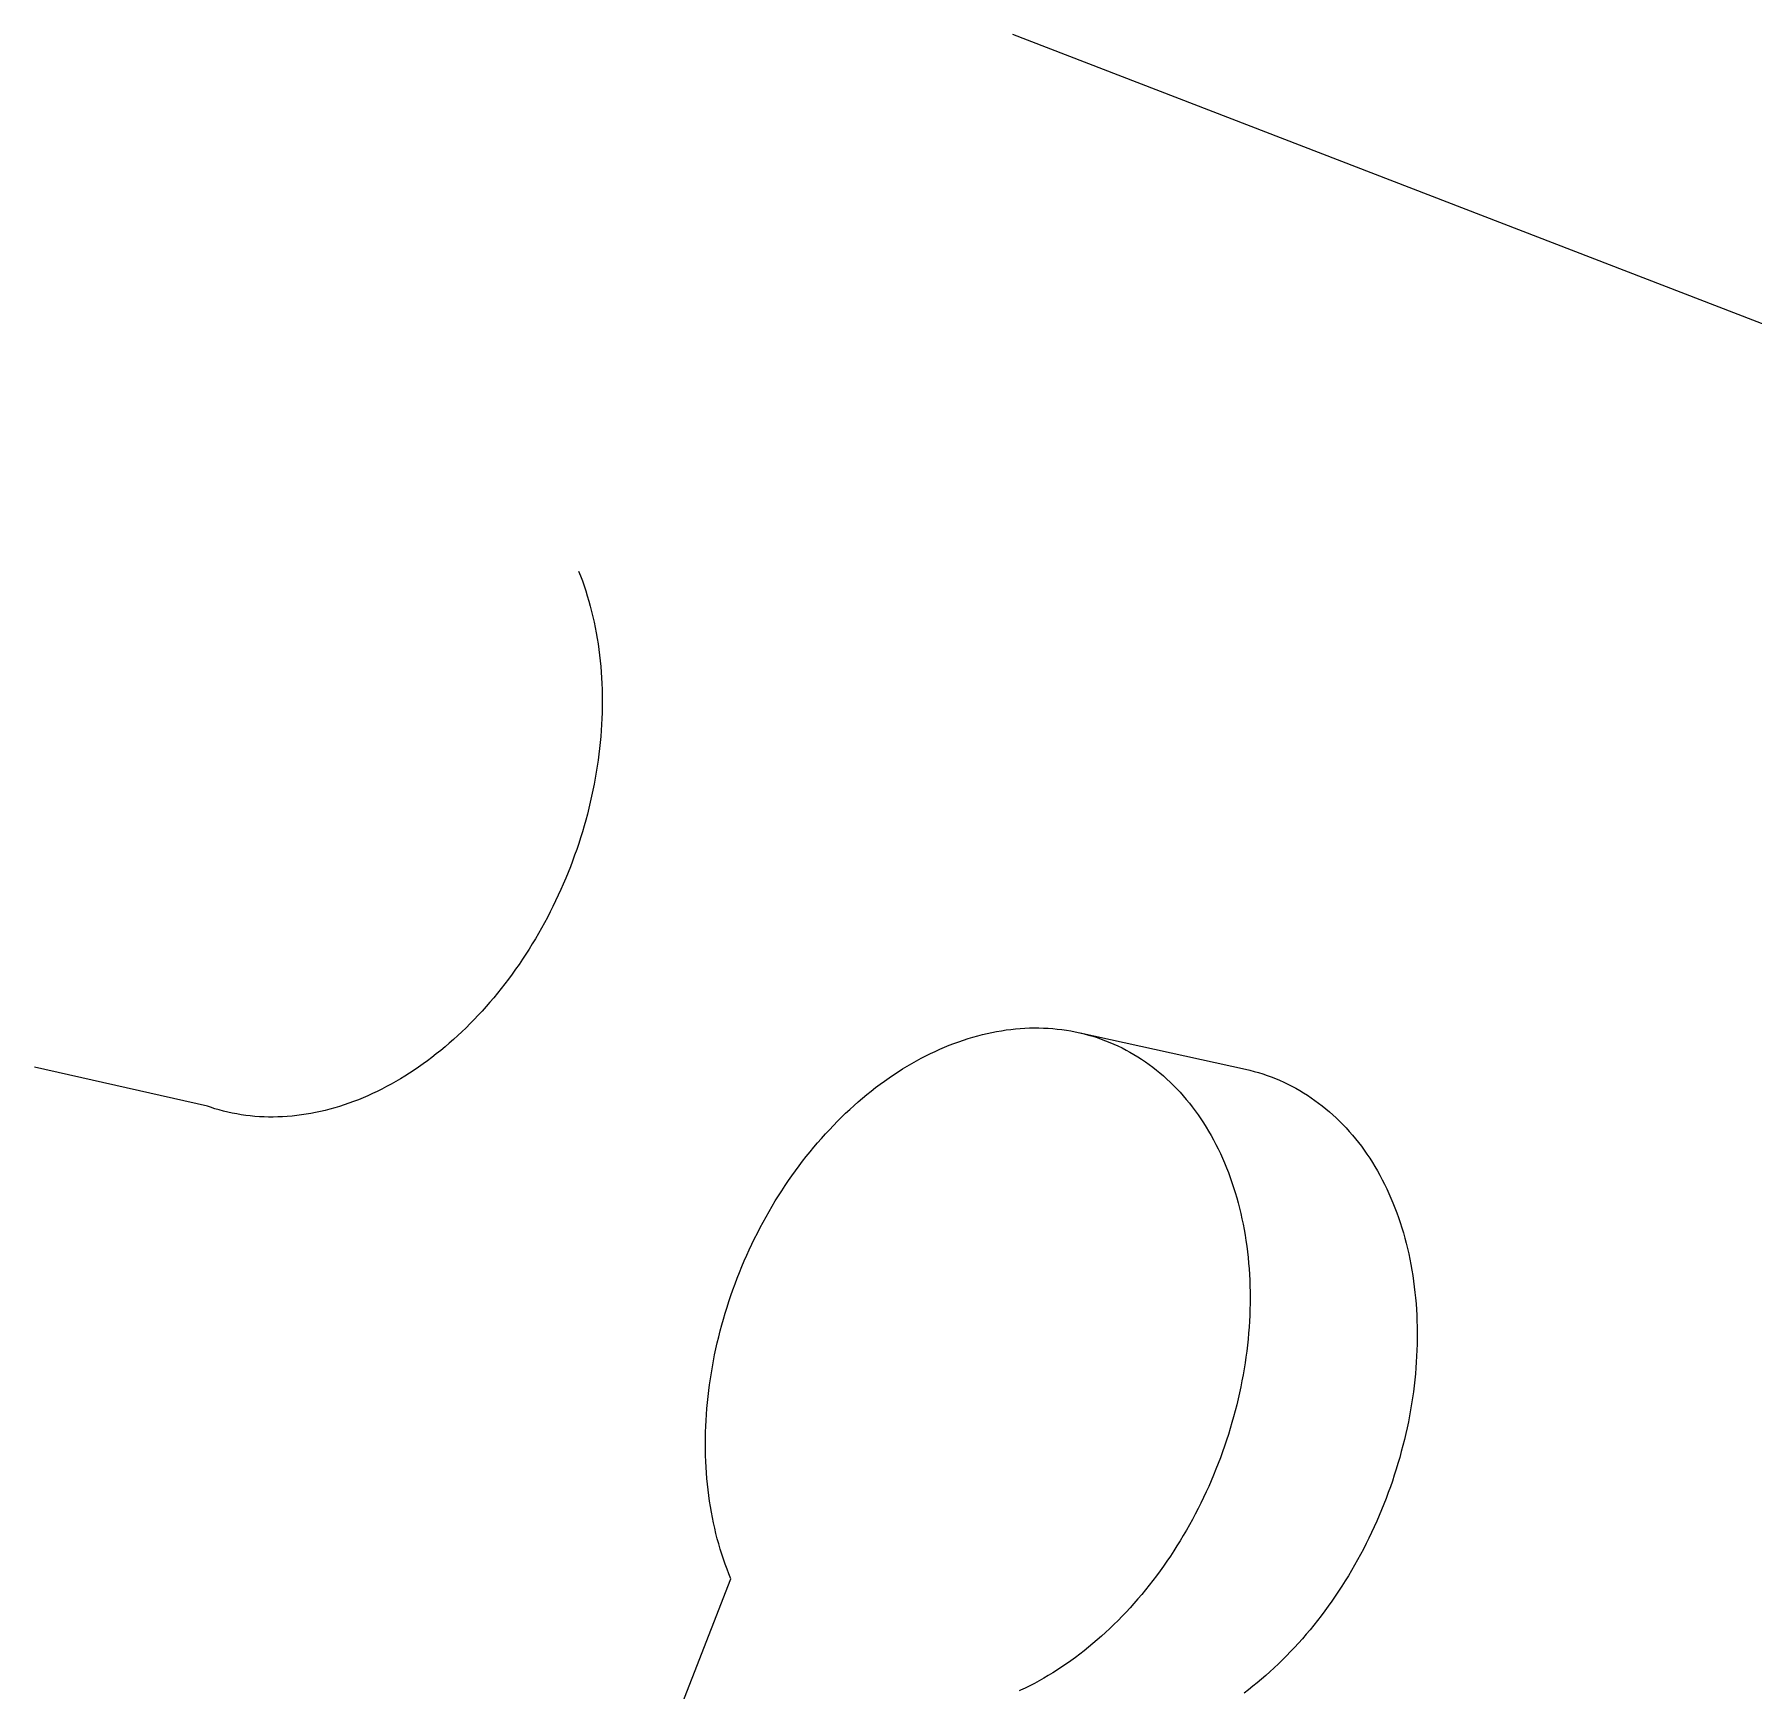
# Model space of a CAD drawing. Extents: x 10753 to 18704, y -5361 to 1140.
# Drawn here: x 11630.967 to 11632.268, y -3618.401 to -3617.148 of the extents above; entities that cross this region are included whole.
import ezdxf

# ---------------------------------------------------------------- set-up
doc = ezdxf.new("R2010")
doc.units = 0
doc.header["$LTSCALE"] = 30
doc.header["$MEASUREMENT"] = 0
doc.layers.add('bath', color=23, linetype='CONTINUOUS')

msp = doc.modelspace()

# ---------------------------------------------------------------- linework, layer by layer
at = {"layer": 'bath'}
for p, q in [((11633.0657, -3617.67214), (11631.70743, -3617.14781)), ((11631.37884, -3617.55374), (11631.38028, -3617.55741)), ((11631.38028, -3617.55741), (11631.38165, -3617.56113)), ((11631.38165, -3617.56113), (11631.38297, -3617.56489)), ((11631.38297, -3617.56489), (11631.38423, -3617.5687)), ((11631.38423, -3617.5687), (11631.38543, -3617.57254)), ((11631.38543, -3617.57254), (11631.38658, -3617.57643)), ((11631.38658, -3617.57643), (11631.38766, -3617.58036)), ((11631.38766, -3617.58036), (11631.38868, -3617.58433)), ((11631.38868, -3617.58433), (11631.38964, -3617.58833)), ((11631.38964, -3617.58833), (11631.39054, -3617.59237)), ((11631.39054, -3617.59237), (11631.39138, -3617.59645)), ((11631.39138, -3617.59645), (11631.39216, -3617.60056)), ((11631.39216, -3617.60056), (11631.39288, -3617.6047)), ((11631.39288, -3617.6047), (11631.39354, -3617.60887)), ((11631.39354, -3617.60887), (11631.39413, -3617.61308)), ((11631.39413, -3617.61308), (11631.39466, -3617.61731)), ((11631.39466, -3617.61731), (11631.39513, -3617.62157)), ((11631.39513, -3617.62157), (11631.39554, -3617.62585)), ((11631.39554, -3617.62585), (11631.39589, -3617.63016)), ((11631.39589, -3617.63016), (11631.39617, -3617.6345)), ((11631.39617, -3617.6345), (11631.39639, -3617.63885)), ((11631.39639, -3617.63885), (11631.39655, -3617.64323)), ((11631.39655, -3617.64323), (11631.39664, -3617.64763)), ((11631.39664, -3617.64763), (11631.39667, -3617.65204)), ((11631.39667, -3617.65204), (11631.39664, -3617.65647)), ((11631.39639, -3617.66538), (11631.39617, -3617.66985)), ((11631.39655, -3617.66092), (11631.39639, -3617.66538)), ((11631.39664, -3617.65647), (11631.39655, -3617.66092)), ((11631.39555, -3617.67883), (11631.39514, -3617.68334)), ((11631.39589, -3617.67434), (11631.39555, -3617.67883)), ((11631.39617, -3617.66985), (11631.39589, -3617.67434)), ((11631.39467, -3617.68785), (11631.39414, -3617.69237)), ((11631.39514, -3617.68334), (11631.39467, -3617.68785)), ((11631.3929, -3617.70141), (11631.39218, -3617.70594)), ((11631.39355, -3617.69689), (11631.3929, -3617.70141)), ((11631.39414, -3617.69237), (11631.39355, -3617.69689)), ((11631.39056, -3617.71499), (11631.38966, -3617.71952)), ((11631.3914, -3617.71047), (11631.39056, -3617.71499)), ((11631.39218, -3617.70594), (11631.3914, -3617.71047)), ((11631.38768, -3617.72855), (11631.3866, -3617.73306)), ((11631.3887, -3617.72404), (11631.38768, -3617.72855)), ((11631.38966, -3617.71952), (11631.3887, -3617.72404)), ((11631.38426, -3617.74205), (11631.383, -3617.74654)), ((11631.38546, -3617.73756), (11631.38426, -3617.74205)), ((11631.3866, -3617.73306), (11631.38546, -3617.73756)), ((11631.38031, -3617.75546), (11631.37888, -3617.7599)), ((11631.38169, -3617.75101), (11631.38031, -3617.75546)), ((11631.383, -3617.74654), (11631.38169, -3617.75101)), ((11631.37584, -3617.76874), (11631.37424, -3617.77312)), ((11631.37739, -3617.76433), (11631.37584, -3617.76874)), ((11631.37888, -3617.7599), (11631.37739, -3617.76433)), ((11631.37086, -3617.78184), (11631.36909, -3617.78617)), ((11631.37258, -3617.77749), (11631.37086, -3617.78184)), ((11631.37424, -3617.77312), (11631.37258, -3617.77749)), ((11631.36539, -3617.79474), (11631.36346, -3617.79899)), ((11631.36727, -3617.79047), (11631.36539, -3617.79474)), ((11631.36909, -3617.78617), (11631.36727, -3617.79047)), ((11631.35944, -3617.80741), (11631.35735, -3617.81157)), ((11631.36147, -3617.80321), (11631.35944, -3617.80741)), ((11631.36346, -3617.79899), (11631.36147, -3617.80321)), ((11631.35302, -3617.81979), (11631.35078, -3617.82386)), ((11631.35521, -3617.8157), (11631.35302, -3617.81979)), ((11631.35735, -3617.81157), (11631.35521, -3617.8157)), ((11631.34616, -3617.83187), (11631.34378, -3617.83583)), ((11631.3485, -3617.82788), (11631.34616, -3617.83187)), ((11631.35078, -3617.82386), (11631.3485, -3617.82788)), ((11631.33636, -3617.84744), (11631.33379, -3617.85123)), ((11631.33888, -3617.84361), (11631.33636, -3617.84744)), ((11631.34135, -3617.83974), (11631.33888, -3617.84361)), ((11631.34378, -3617.83583), (11631.34135, -3617.83974)), ((11631.32853, -3617.85868), (11631.32584, -3617.86233)), ((11631.33118, -3617.85498), (11631.32853, -3617.85868)), ((11631.33379, -3617.85123), (11631.33118, -3617.85498)), ((11631.31752, -3617.87301), (11631.31467, -3617.87646)), ((11631.32033, -3617.8695), (11631.31752, -3617.87301)), ((11631.32311, -3617.86594), (11631.32033, -3617.8695)), ((11631.32584, -3617.86233), (11631.32311, -3617.86594)), ((11631.30588, -3617.88653), (11631.30289, -3617.88977)), ((11631.30885, -3617.88323), (11631.30588, -3617.88653)), ((11631.31178, -3617.87987), (11631.30885, -3617.88323)), ((11631.31467, -3617.87646), (11631.31178, -3617.87987)), ((11631.29369, -3617.89917), (11631.29056, -3617.90219)), ((11631.29679, -3617.8961), (11631.29369, -3617.89917)), ((11631.29985, -3617.89296), (11631.29679, -3617.8961)), ((11631.30289, -3617.88977), (11631.29985, -3617.89296)), ((11631.70587, -3617.90043), (11631.70944, -3617.90005)), ((11631.70944, -3617.90005), (11631.71299, -3617.89975)), ((11631.71299, -3617.89975), (11631.71654, -3617.89953)), ((11631.71654, -3617.89953), (11631.72008, -3617.89938)), ((11631.72008, -3617.89938), (11631.7236, -3617.89932)), ((11631.7236, -3617.89932), (11631.72711, -3617.89933)), ((11631.72711, -3617.89933), (11631.73061, -3617.89943)), ((11631.73061, -3617.89943), (11631.73409, -3617.8996)), ((11631.73409, -3617.8996), (11631.73756, -3617.89985)), ((11631.73756, -3617.89985), (11631.741, -3617.90018)), ((11631.741, -3617.90018), (11631.74443, -3617.90059)), ((11631.28099, -3617.91089), (11631.27775, -3617.91366)), ((11631.28421, -3617.90805), (11631.28099, -3617.91089)), ((11631.2874, -3617.90515), (11631.28421, -3617.90805)), ((11631.29056, -3617.90219), (11631.2874, -3617.90515)), ((11631.65565, -3617.91391), (11631.65922, -3617.91245)), ((11631.65922, -3617.91245), (11631.6628, -3617.91107)), ((11631.6628, -3617.91107), (11631.66639, -3617.90976)), ((11631.66639, -3617.90976), (11631.66998, -3617.90852)), ((11631.66998, -3617.90852), (11631.67357, -3617.90736)), ((11631.67357, -3617.90736), (11631.67716, -3617.90628)), ((11631.67716, -3617.90628), (11631.68076, -3617.90528)), ((11631.68076, -3617.90528), (11631.68436, -3617.90435)), ((11631.68436, -3617.90435), (11631.68795, -3617.9035)), ((11631.68795, -3617.9035), (11631.69154, -3617.90273)), ((11631.69154, -3617.90273), (11631.69513, -3617.90204)), ((11631.69513, -3617.90204), (11631.69872, -3617.90142)), ((11631.69872, -3617.90142), (11631.7023, -3617.90089)), ((11631.7023, -3617.90089), (11631.70587, -3617.90043)), ((11631.74443, -3617.90059), (11631.74785, -3617.90108)), ((11631.74785, -3617.90108), (11631.75124, -3617.90165)), ((11631.75124, -3617.90165), (11631.7546, -3617.90229)), ((11631.7546, -3617.90229), (11631.75795, -3617.90301)), ((11631.75795, -3617.90301), (11631.76127, -3617.90381)), ((11631.75842, -3617.90312), (11631.88328, -3617.9306)), ((11631.76127, -3617.90381), (11631.76457, -3617.90469)), ((11631.76457, -3617.90469), (11631.76784, -3617.90565)), ((11631.76784, -3617.90565), (11631.77109, -3617.90668)), ((11631.77109, -3617.90668), (11631.77431, -3617.90779)), ((11631.77431, -3617.90779), (11631.7775, -3617.90898)), ((11631.7775, -3617.90898), (11631.78066, -3617.91024)), ((11631.78066, -3617.91024), (11631.78379, -3617.91158)), ((11631.78379, -3617.91158), (11631.78689, -3617.91299)), ((11631.78689, -3617.91299), (11631.78996, -3617.91448)), ((11631.26451, -3617.92413), (11631.26114, -3617.92658)), ((11631.26786, -3617.92161), (11631.26451, -3617.92413)), ((11631.27118, -3617.91903), (11631.26786, -3617.92161)), ((11631.27448, -3617.91638), (11631.27118, -3617.91903)), ((11631.27775, -3617.91366), (11631.27448, -3617.91638)), ((11631.62743, -3617.92823), (11631.63092, -3617.92619)), ((11631.63092, -3617.92619), (11631.63441, -3617.92422)), ((11631.63441, -3617.92422), (11631.63792, -3617.92232)), ((11631.63792, -3617.92232), (11631.64145, -3617.92049)), ((11631.64145, -3617.92049), (11631.64498, -3617.91874)), ((11631.64498, -3617.91874), (11631.64853, -3617.91705)), ((11631.64853, -3617.91705), (11631.65209, -3617.91544)), ((11631.65209, -3617.91544), (11631.65565, -3617.91391)), ((11631.78996, -3617.91448), (11631.79299, -3617.91604)), ((11631.79299, -3617.91604), (11631.79599, -3617.91768)), ((11631.79599, -3617.91768), (11631.79895, -3617.91939)), ((11631.79895, -3617.91939), (11631.80188, -3617.92117)), ((11631.80188, -3617.92117), (11631.80477, -3617.92302)), ((11631.80477, -3617.92302), (11631.80762, -3617.92495)), ((11631.80762, -3617.92495), (11631.81044, -3617.92695)), ((11631.09807, -3617.95861), (11630.96707, -3617.92909)), ((11631.244, -3617.93783), (11631.24052, -3617.93988)), ((11631.24747, -3617.93572), (11631.244, -3617.93783)), ((11631.25091, -3617.93354), (11631.24747, -3617.93572)), ((11631.25434, -3617.93129), (11631.25091, -3617.93354)), ((11631.25775, -3617.92897), (11631.25434, -3617.93129)), ((11631.26114, -3617.92658), (11631.25775, -3617.92897)), ((11631.61029, -3617.93948), (11631.61368, -3617.9371)), ((11631.61368, -3617.9371), (11631.61709, -3617.93478)), ((11631.61709, -3617.93478), (11631.62052, -3617.93253)), ((11631.62052, -3617.93253), (11631.62397, -3617.93034)), ((11631.62397, -3617.93034), (11631.62743, -3617.92823)), ((11631.81044, -3617.92695), (11631.81322, -3617.92902)), ((11631.81322, -3617.92902), (11631.81595, -3617.93116)), ((11631.81595, -3617.93116), (11631.81864, -3617.93336)), ((11631.81864, -3617.93336), (11631.8213, -3617.93564)), ((11631.8213, -3617.93564), (11631.82391, -3617.93798)), ((11631.82391, -3617.93798), (11631.82647, -3617.9404)), ((11631.88328, -3617.9306), (11631.88661, -3617.93138)), ((11631.88661, -3617.93138), (11631.88991, -3617.93223)), ((11631.88991, -3617.93223), (11631.89319, -3617.93316)), ((11631.89319, -3617.93316), (11631.89645, -3617.93416)), ((11631.89645, -3617.93416), (11631.89968, -3617.93525)), ((11631.89968, -3617.93525), (11631.90288, -3617.93641)), ((11631.90288, -3617.93641), (11631.90605, -3617.93765)), ((11631.90605, -3617.93765), (11631.90919, -3617.93896)), ((11631.90919, -3617.93896), (11631.9123, -3617.94035)), ((11631.21578, -3617.95215), (11631.21221, -3617.95361)), ((11631.21935, -3617.95062), (11631.21578, -3617.95215)), ((11631.22291, -3617.94901), (11631.21935, -3617.95062)), ((11631.22645, -3617.94733), (11631.22291, -3617.94901)), ((11631.22999, -3617.94557), (11631.22645, -3617.94733)), ((11631.23351, -3617.94375), (11631.22999, -3617.94557)), ((11631.23702, -3617.94185), (11631.23351, -3617.94375)), ((11631.24052, -3617.93988), (11631.23702, -3617.94185)), ((11631.59044, -3617.95518), (11631.59369, -3617.9524)), ((11631.59369, -3617.9524), (11631.59696, -3617.94969)), ((11631.59696, -3617.94969), (11631.60026, -3617.94704)), ((11631.60026, -3617.94704), (11631.60358, -3617.94445)), ((11631.60358, -3617.94445), (11631.60692, -3617.94194)), ((11631.60692, -3617.94194), (11631.61029, -3617.93948)), ((11631.82647, -3617.9404), (11631.82899, -3617.94287)), ((11631.82899, -3617.94287), (11631.83147, -3617.94542)), ((11631.83147, -3617.94542), (11631.8339, -3617.94803)), ((11631.8339, -3617.94803), (11631.83628, -3617.9507)), ((11631.83628, -3617.9507), (11631.83862, -3617.95344)), ((11631.9123, -3617.94035), (11631.91538, -3617.94181)), ((11631.91538, -3617.94181), (11631.91842, -3617.94335)), ((11631.91842, -3617.94335), (11631.92143, -3617.94496)), ((11631.92143, -3617.94496), (11631.92441, -3617.94664)), ((11631.92441, -3617.94664), (11631.92735, -3617.9484)), ((11631.92735, -3617.9484), (11631.93025, -3617.95023)), ((11631.93025, -3617.95023), (11631.93312, -3617.95213)), ((11631.93312, -3617.95213), (11631.93595, -3617.95411)), ((11631.10034, -3617.95938), (11631.09807, -3617.95861)), ((11631.10359, -3617.96042), (11631.10034, -3617.95938)), ((11631.10686, -3617.96137), (11631.10359, -3617.96042)), ((11631.11016, -3617.96225), (11631.10686, -3617.96137)), ((11631.11348, -3617.96305), (11631.11016, -3617.96225)), ((11631.11683, -3617.96377), (11631.11348, -3617.96305)), ((11631.1202, -3617.96442), (11631.11683, -3617.96377)), ((11631.12359, -3617.96499), (11631.1202, -3617.96442)), ((11631.127, -3617.96547), (11631.12359, -3617.96499)), ((11631.16914, -3617.96518), (11631.16556, -3617.96564)), ((11631.17271, -3617.96464), (11631.16914, -3617.96518)), ((11631.1763, -3617.96403), (11631.17271, -3617.96464)), ((11631.17989, -3617.96333), (11631.1763, -3617.96403)), ((11631.18348, -3617.96256), (11631.17989, -3617.96333)), ((11631.18708, -3617.96171), (11631.18348, -3617.96256)), ((11631.19067, -3617.96078), (11631.18708, -3617.96171)), ((11631.19427, -3617.95978), (11631.19067, -3617.96078)), ((11631.19786, -3617.9587), (11631.19427, -3617.95978)), ((11631.20146, -3617.95754), (11631.19786, -3617.9587)), ((11631.20505, -3617.95631), (11631.20146, -3617.95754)), ((11631.20863, -3617.955), (11631.20505, -3617.95631)), ((11631.21221, -3617.95361), (11631.20863, -3617.955)), ((11631.57774, -3617.96689), (11631.58087, -3617.96387)), ((11631.58087, -3617.96387), (11631.58403, -3617.96091)), ((11631.58403, -3617.96091), (11631.58722, -3617.95801)), ((11631.58722, -3617.95801), (11631.59044, -3617.95518)), ((11631.83862, -3617.95344), (11631.84091, -3617.95624)), ((11631.84091, -3617.95624), (11631.84314, -3617.9591)), ((11631.84314, -3617.9591), (11631.84533, -3617.96202)), ((11631.84533, -3617.96202), (11631.84747, -3617.965)), ((11631.84747, -3617.965), (11631.84956, -3617.96804)), ((11631.93595, -3617.95411), (11631.93873, -3617.95615)), ((11631.93873, -3617.95615), (11631.94148, -3617.95827)), ((11631.94148, -3617.95827), (11631.94419, -3617.96045)), ((11631.94419, -3617.96045), (11631.94686, -3617.96271)), ((11631.94686, -3617.96271), (11631.94948, -3617.96503)), ((11631.94948, -3617.96503), (11631.95206, -3617.96742)), ((11631.13043, -3617.96588), (11631.127, -3617.96547)), ((11631.13388, -3617.96621), (11631.13043, -3617.96588)), ((11631.13734, -3617.96647), (11631.13388, -3617.96621)), ((11631.14082, -3617.96664), (11631.13734, -3617.96647)), ((11631.14432, -3617.96673), (11631.14082, -3617.96664)), ((11631.14783, -3617.96675), (11631.14432, -3617.96673)), ((11631.15136, -3617.96668), (11631.14783, -3617.96675)), ((11631.15489, -3617.96654), (11631.15136, -3617.96668)), ((11631.15844, -3617.96632), (11631.15489, -3617.96654)), ((11631.162, -3617.96602), (11631.15844, -3617.96632)), ((11631.16556, -3617.96564), (11631.162, -3617.96602)), ((11631.56555, -3617.97954), (11631.56855, -3617.97629)), ((11631.56855, -3617.97629), (11631.57158, -3617.9731)), ((11631.57158, -3617.9731), (11631.57465, -3617.96997)), ((11631.57465, -3617.96997), (11631.57774, -3617.96689)), ((11631.84956, -3617.96804), (11631.8516, -3617.97114)), ((11631.8516, -3617.97114), (11631.85359, -3617.97429)), ((11631.85359, -3617.97429), (11631.85552, -3617.97751)), ((11631.85552, -3617.97751), (11631.8574, -3617.98077)), ((11631.95206, -3617.96742), (11631.9546, -3617.96987)), ((11631.9546, -3617.96987), (11631.95709, -3617.97239)), ((11631.95709, -3617.97239), (11631.95953, -3617.97498)), ((11631.95953, -3617.97498), (11631.96193, -3617.97763)), ((11631.96193, -3617.97763), (11631.96428, -3617.98035)), ((11631.55392, -3617.99306), (11631.55677, -3617.9896)), ((11631.55677, -3617.9896), (11631.55966, -3617.98619)), ((11631.55966, -3617.98619), (11631.56259, -3617.98284)), ((11631.56259, -3617.98284), (11631.56555, -3617.97954)), ((11631.8574, -3617.98077), (11631.85922, -3617.98409)), ((11631.85922, -3617.98409), (11631.861, -3617.98747)), ((11631.861, -3617.98747), (11631.86271, -3617.99089)), ((11631.86271, -3617.99089), (11631.86437, -3617.99437)), ((11631.96428, -3617.98035), (11631.96659, -3617.98313)), ((11631.96659, -3617.98313), (11631.96884, -3617.98597)), ((11631.96884, -3617.98597), (11631.97105, -3617.98887)), ((11631.97105, -3617.98887), (11631.97321, -3617.99183)), ((11631.5429, -3618.00739), (11631.54559, -3618.00373)), ((11631.54559, -3618.00373), (11631.54833, -3618.00013)), ((11631.54833, -3618.00013), (11631.5511, -3617.99657)), ((11631.5511, -3617.99657), (11631.55392, -3617.99306)), ((11631.86437, -3617.99437), (11631.86598, -3617.9979)), ((11631.86598, -3617.9979), (11631.86753, -3618.00148)), ((11631.86753, -3618.00148), (11631.86902, -3618.0051)), ((11631.97321, -3617.99183), (11631.97531, -3617.99485)), ((11631.97531, -3617.99485), (11631.97737, -3617.99793)), ((11631.97737, -3617.99793), (11631.97937, -3618.00107)), ((11631.97937, -3618.00107), (11631.98132, -3618.00426)), ((11631.98132, -3618.00426), (11631.98322, -3618.00751)), ((11631.53508, -3618.01862), (11631.53764, -3618.01483)), ((11631.53764, -3618.01483), (11631.54025, -3618.01109)), ((11631.54025, -3618.01109), (11631.5429, -3618.00739)), ((11631.86902, -3618.0051), (11631.87045, -3618.00877)), ((11631.87045, -3618.00877), (11631.87183, -3618.01249)), ((11631.87183, -3618.01249), (11631.87315, -3618.01625)), ((11631.87315, -3618.01625), (11631.87441, -3618.02006)), ((11631.98322, -3618.00751), (11631.98506, -3618.01081)), ((11631.98506, -3618.01081), (11631.98685, -3618.01417)), ((11631.98685, -3618.01417), (11631.98859, -3618.01758)), ((11631.52527, -3618.03419), (11631.52765, -3618.03024)), ((11631.52765, -3618.03024), (11631.53008, -3618.02632)), ((11631.53008, -3618.02632), (11631.53256, -3618.02245)), ((11631.53256, -3618.02245), (11631.53508, -3618.01862)), ((11631.87441, -3618.02006), (11631.87561, -3618.0239)), ((11631.87561, -3618.0239), (11631.87675, -3618.02779)), ((11631.87675, -3618.02779), (11631.87784, -3618.03172)), ((11631.98859, -3618.01758), (11631.99027, -3618.02104)), ((11631.99027, -3618.02104), (11631.99189, -3618.02455)), ((11631.99189, -3618.02455), (11631.99346, -3618.02811)), ((11631.99346, -3618.02811), (11631.99497, -3618.03172)), ((11631.51841, -3618.04627), (11631.52065, -3618.04221)), ((11631.52065, -3618.04221), (11631.52294, -3618.03818)), ((11631.52294, -3618.03818), (11631.52527, -3618.03419)), ((11631.87784, -3618.03172), (11631.87886, -3618.03569)), ((11631.87886, -3618.03569), (11631.87982, -3618.03969)), ((11631.87982, -3618.03969), (11631.88072, -3618.04373)), ((11631.99497, -3618.03172), (11631.99643, -3618.03537)), ((11631.99643, -3618.03537), (11631.99782, -3618.03907)), ((11631.99782, -3618.03907), (11631.99916, -3618.04282)), ((11631.99916, -3618.04282), (11632.00044, -3618.04661)), ((11631.512, -3618.05866), (11631.51408, -3618.0545)), ((11631.51408, -3618.0545), (11631.51622, -3618.05037)), ((11631.51622, -3618.05037), (11631.51841, -3618.04627)), ((11631.88072, -3618.04373), (11631.88156, -3618.04781)), ((11631.88156, -3618.04781), (11631.88234, -3618.05192)), ((11631.88234, -3618.05192), (11631.88306, -3618.05606)), ((11631.88306, -3618.05606), (11631.88371, -3618.06023)), ((11632.00044, -3618.04661), (11632.00166, -3618.05044)), ((11632.00166, -3618.05044), (11632.00282, -3618.05432)), ((11632.00282, -3618.05432), (11632.00393, -3618.05823)), ((11631.50605, -3618.07132), (11631.50798, -3618.06707)), ((11631.50798, -3618.06707), (11631.50996, -3618.06285)), ((11631.50996, -3618.06285), (11631.512, -3618.05866)), ((11631.88371, -3618.06023), (11631.88431, -3618.06443)), ((11631.88431, -3618.06443), (11631.88484, -3618.06867)), ((11631.88484, -3618.06867), (11631.88531, -3618.07293)), ((11632.00393, -3618.05823), (11632.00497, -3618.06219)), ((11632.00497, -3618.06219), (11632.00595, -3618.06618)), ((11632.00595, -3618.06618), (11632.00687, -3618.07021)), ((11631.50057, -3618.08422), (11631.50234, -3618.0799)), ((11631.50234, -3618.0799), (11631.50417, -3618.0756)), ((11631.50417, -3618.0756), (11631.50605, -3618.07132)), ((11631.88531, -3618.07293), (11631.88572, -3618.07721)), ((11631.88572, -3618.07721), (11631.88606, -3618.08152)), ((11631.88606, -3618.08152), (11631.88635, -3618.08586)), ((11632.00687, -3618.07021), (11632.00773, -3618.07427)), ((11632.00773, -3618.07427), (11632.00853, -3618.07837)), ((11632.00853, -3618.07837), (11632.00927, -3618.0825)), ((11632.00927, -3618.0825), (11632.00995, -3618.08666)), ((11631.49559, -3618.09733), (11631.4972, -3618.09294)), ((11631.4972, -3618.09294), (11631.49886, -3618.08857)), ((11631.49886, -3618.08857), (11631.50057, -3618.08422)), ((11631.88635, -3618.08586), (11631.88657, -3618.09021)), ((11631.88657, -3618.09021), (11631.88672, -3618.09459)), ((11631.88672, -3618.09459), (11631.88682, -3618.09898)), ((11632.00995, -3618.08666), (11632.01056, -3618.09086)), ((11632.01056, -3618.09086), (11632.01112, -3618.09508)), ((11632.01112, -3618.09508), (11632.01161, -3618.09933)), ((11631.49112, -3618.1106), (11631.49256, -3618.10616)), ((11631.49256, -3618.10616), (11631.49405, -3618.10174)), ((11631.49405, -3618.10174), (11631.49559, -3618.09733)), ((11631.88682, -3618.10783), (11631.88673, -3618.11228)), ((11631.88682, -3618.09898), (11631.88685, -3618.1034)), ((11631.88685, -3618.1034), (11631.88682, -3618.10783)), ((11632.01161, -3618.09933), (11632.01204, -3618.10361)), ((11632.01204, -3618.10361), (11632.0124, -3618.10791)), ((11632.0124, -3618.10791), (11632.01271, -3618.11223)), ((11631.48717, -3618.12401), (11631.48843, -3618.11953)), ((11631.48843, -3618.11953), (11631.48975, -3618.11506)), ((11631.48975, -3618.11506), (11631.49112, -3618.1106)), ((11631.88635, -3618.12121), (11631.88607, -3618.1257)), ((11631.88657, -3618.11674), (11631.88635, -3618.12121)), ((11631.88673, -3618.11228), (11631.88657, -3618.11674)), ((11632.01271, -3618.11223), (11632.01295, -3618.11658)), ((11632.01295, -3618.11658), (11632.01313, -3618.12095)), ((11632.01313, -3618.12095), (11632.01324, -3618.12534)), ((11631.48375, -3618.13751), (11631.48483, -3618.133)), ((11631.48483, -3618.133), (11631.48597, -3618.1285)), ((11631.48597, -3618.1285), (11631.48717, -3618.12401)), ((11631.88573, -3618.13019), (11631.88532, -3618.1347)), ((11631.88607, -3618.1257), (11631.88573, -3618.13019)), ((11632.01329, -3618.13418), (11632.01321, -3618.13862)), ((11632.01324, -3618.12534), (11632.0133, -3618.12975)), ((11632.0133, -3618.12975), (11632.01329, -3618.13418)), ((11631.48087, -3618.15107), (11631.48177, -3618.14655)), ((11631.48177, -3618.14655), (11631.48273, -3618.14203)), ((11631.48273, -3618.14203), (11631.48375, -3618.13751)), ((11631.88432, -3618.14373), (11631.88373, -3618.14825)), ((11631.88485, -3618.13921), (11631.88432, -3618.14373)), ((11631.88532, -3618.1347), (11631.88485, -3618.13921)), ((11632.01288, -3618.14755), (11632.01262, -3618.15203)), ((11632.01308, -3618.14308), (11632.01288, -3618.14755)), ((11632.01321, -3618.13862), (11632.01308, -3618.14308)), ((11631.47854, -3618.16465), (11631.47925, -3618.16012)), ((11631.47925, -3618.16012), (11631.48003, -3618.1556)), ((11631.48003, -3618.1556), (11631.48087, -3618.15107)), ((11631.88236, -3618.1573), (11631.88158, -3618.16183)), ((11631.88307, -3618.15277), (11631.88236, -3618.1573)), ((11631.88373, -3618.14825), (11631.88307, -3618.15277)), ((11632.0123, -3618.15652), (11632.01191, -3618.16102)), ((11632.01262, -3618.15203), (11632.0123, -3618.15652)), ((11631.47729, -3618.1737), (11631.47788, -3618.16918)), ((11631.47788, -3618.16918), (11631.47854, -3618.16465)), ((11631.87984, -3618.17088), (11631.87888, -3618.1754)), ((11631.88074, -3618.16635), (11631.87984, -3618.17088)), ((11631.88158, -3618.16183), (11631.88074, -3618.16635)), ((11632.01096, -3618.17004), (11632.01038, -3618.17456)), ((11632.01147, -3618.16553), (11632.01096, -3618.17004)), ((11632.01191, -3618.16102), (11632.01147, -3618.16553)), ((11631.47588, -3618.18723), (11631.47629, -3618.18273)), ((11631.47629, -3618.18273), (11631.47676, -3618.17821)), ((11631.47676, -3618.17821), (11631.47729, -3618.1737)), ((11631.87678, -3618.18442), (11631.87564, -3618.18892)), ((11631.87786, -3618.17991), (11631.87678, -3618.18442)), ((11631.87888, -3618.1754), (11631.87786, -3618.17991)), ((11632.00906, -3618.18362), (11632.0083, -3618.18814)), ((11632.00975, -3618.17909), (11632.00906, -3618.18362)), ((11632.01038, -3618.17456), (11632.00975, -3618.17909)), ((11631.47504, -3618.20068), (11631.47526, -3618.19621)), ((11631.47526, -3618.19621), (11631.47554, -3618.19173)), ((11631.47554, -3618.19173), (11631.47588, -3618.18723)), ((11631.87318, -3618.19789), (11631.87187, -3618.20236)), ((11631.87444, -3618.19341), (11631.87318, -3618.19789)), ((11631.87564, -3618.18892), (11631.87444, -3618.19341)), ((11632.0066, -3618.19719), (11632.00566, -3618.20172)), ((11632.00748, -3618.19267), (11632.0066, -3618.19719)), ((11632.0083, -3618.18814), (11632.00748, -3618.19267)), ((11631.47476, -3618.21402), (11631.47479, -3618.20959)), ((11631.47479, -3618.20959), (11631.47488, -3618.20515)), ((11631.47488, -3618.20515), (11631.47504, -3618.20068)), ((11631.86906, -3618.21126), (11631.86757, -3618.21569)), ((11631.87049, -3618.20682), (11631.86906, -3618.21126)), ((11631.87187, -3618.20236), (11631.87049, -3618.20682)), ((11632.0036, -3618.21074), (11632.00248, -3618.21525)), ((11632.00466, -3618.20623), (11632.0036, -3618.21074)), ((11632.00566, -3618.20172), (11632.00466, -3618.20623)), ((11631.47479, -3618.21844), (11631.47476, -3618.21402)), ((11631.47489, -3618.22284), (11631.47479, -3618.21844)), ((11631.47504, -3618.22721), (11631.47489, -3618.22284)), ((11631.86441, -3618.22448), (11631.86275, -3618.22885)), ((11631.86602, -3618.22009), (11631.86441, -3618.22448)), ((11631.86757, -3618.21569), (11631.86602, -3618.22009)), ((11632.00006, -3618.22423), (11631.99876, -3618.2287)), ((11632.0013, -3618.21974), (11632.00006, -3618.22423)), ((11632.00248, -3618.21525), (11632.0013, -3618.21974)), ((11631.47527, -3618.23157), (11631.47504, -3618.22721)), ((11631.47555, -3618.2359), (11631.47527, -3618.23157)), ((11631.47589, -3618.24021), (11631.47555, -3618.2359)), ((11631.85927, -3618.23753), (11631.85745, -3618.24183)), ((11631.86104, -3618.2332), (11631.85927, -3618.23753)), ((11631.86275, -3618.22885), (11631.86104, -3618.2332)), ((11631.99599, -3618.23761), (11631.99452, -3618.24204)), ((11631.99741, -3618.23316), (11631.99599, -3618.23761)), ((11631.99876, -3618.2287), (11631.99741, -3618.23316)), ((11631.4763, -3618.2445), (11631.47589, -3618.24021)), ((11631.47677, -3618.24876), (11631.4763, -3618.2445)), ((11631.4773, -3618.25299), (11631.47677, -3618.24876)), ((11631.85364, -3618.25035), (11631.85165, -3618.25457)), ((11631.85557, -3618.2461), (11631.85364, -3618.25035)), ((11631.85745, -3618.24183), (11631.85557, -3618.2461)), ((11631.99141, -3618.25085), (11631.98977, -3618.25522)), ((11631.99299, -3618.24645), (11631.99141, -3618.25085)), ((11631.99452, -3618.24204), (11631.99299, -3618.24645)), ((11631.4779, -3618.25719), (11631.4773, -3618.25299)), ((11631.47855, -3618.26136), (11631.4779, -3618.25719)), ((11631.47927, -3618.26551), (11631.47855, -3618.26136)), ((11631.84753, -3618.26293), (11631.84539, -3618.26706)), ((11631.84961, -3618.25876), (11631.84753, -3618.26293)), ((11631.85165, -3618.25457), (11631.84961, -3618.25876)), ((11631.98632, -3618.26391), (11631.98451, -3618.26822)), ((11631.98807, -3618.25958), (11631.98632, -3618.26391)), ((11631.98977, -3618.25522), (11631.98807, -3618.25958)), ((11631.48005, -3618.26962), (11631.47927, -3618.26551)), ((11631.48089, -3618.27369), (11631.48005, -3618.26962)), ((11631.48179, -3618.27773), (11631.48089, -3618.27369)), ((11631.84096, -3618.27522), (11631.83868, -3618.27924)), ((11631.8432, -3618.27115), (11631.84096, -3618.27522)), ((11631.84539, -3618.26706), (11631.8432, -3618.27115)), ((11631.98074, -3618.27676), (11631.97877, -3618.28099)), ((11631.98265, -3618.27251), (11631.98074, -3618.27676)), ((11631.98451, -3618.26822), (11631.98265, -3618.27251)), ((11631.48275, -3618.28174), (11631.48179, -3618.27773)), ((11631.48378, -3618.2857), (11631.48275, -3618.28174)), ((11631.48486, -3618.28963), (11631.48378, -3618.2857)), ((11631.486, -3618.29352), (11631.48486, -3618.28963)), ((11631.83396, -3618.28719), (11631.83153, -3618.2911)), ((11631.83634, -3618.28323), (11631.83396, -3618.28719)), ((11631.83868, -3618.27924), (11631.83634, -3618.28323)), ((11631.97468, -3618.28937), (11631.97256, -3618.29351)), ((11631.97675, -3618.2852), (11631.97468, -3618.28937)), ((11631.97877, -3618.28099), (11631.97675, -3618.2852)), ((11631.4872, -3618.29737), (11631.486, -3618.29352)), ((11631.48846, -3618.30117), (11631.4872, -3618.29737)), ((11631.48978, -3618.30493), (11631.48846, -3618.30117)), ((11631.82397, -3618.30259), (11631.82136, -3618.30634)), ((11631.82653, -3618.2988), (11631.82397, -3618.30259)), ((11631.82905, -3618.29497), (11631.82653, -3618.2988)), ((11631.83153, -3618.2911), (11631.82905, -3618.29497)), ((11631.96817, -3618.30169), (11631.9659, -3618.30573)), ((11631.97039, -3618.29762), (11631.96817, -3618.30169)), ((11631.97256, -3618.29351), (11631.97039, -3618.29762)), ((11631.34917, -3618.68839), (11631.49408, -3618.31595)), ((11631.49116, -3618.30865), (11631.48978, -3618.30493)), ((11631.49259, -3618.31232), (11631.49116, -3618.30865)), ((11631.49408, -3618.31595), (11631.49259, -3618.31232)), ((11631.81602, -3618.31369), (11631.81328, -3618.3173)), ((11631.81871, -3618.31004), (11631.81602, -3618.31369)), ((11631.82136, -3618.30634), (11631.81871, -3618.31004)), ((11631.96121, -3618.3137), (11631.9588, -3618.31763)), ((11631.96358, -3618.30973), (11631.96121, -3618.3137)), ((11631.9659, -3618.30573), (11631.96358, -3618.30973)), ((11631.80484, -3618.32782), (11631.80195, -3618.33123)), ((11631.8077, -3618.32436), (11631.80484, -3618.32782)), ((11631.81051, -3618.32086), (11631.8077, -3618.32436)), ((11631.81328, -3618.3173), (11631.81051, -3618.32086)), ((11631.95129, -3618.32916), (11631.94869, -3618.33292)), ((11631.95384, -3618.32536), (11631.95129, -3618.32916)), ((11631.95634, -3618.32151), (11631.95384, -3618.32536)), ((11631.9588, -3618.31763), (11631.95634, -3618.32151)), ((11631.79306, -3618.34113), (11631.79003, -3618.34432)), ((11631.79606, -3618.33789), (11631.79306, -3618.34113)), ((11631.79903, -3618.33458), (11631.79606, -3618.33789)), ((11631.80195, -3618.33123), (11631.79903, -3618.33458)), ((11631.94338, -3618.34031), (11631.94066, -3618.34393)), ((11631.94606, -3618.33664), (11631.94338, -3618.34031)), ((11631.94869, -3618.33292), (11631.94606, -3618.33664)), ((11631.78074, -3618.35355), (11631.77758, -3618.35651)), ((11631.78387, -3618.35053), (11631.78074, -3618.35355)), ((11631.78697, -3618.34746), (11631.78387, -3618.35053)), ((11631.79003, -3618.34432), (11631.78697, -3618.34746)), ((11631.93226, -3618.3545), (11631.92938, -3618.35793)), ((11631.9351, -3618.35103), (11631.93226, -3618.3545)), ((11631.9379, -3618.3475), (11631.9351, -3618.35103)), ((11631.94066, -3618.34393), (11631.9379, -3618.3475)), ((11631.76465, -3618.36774), (11631.76136, -3618.37038)), ((11631.76793, -3618.36502), (11631.76465, -3618.36774)), ((11631.77117, -3618.36225), (11631.76793, -3618.36502)), ((11631.77439, -3618.35941), (11631.77117, -3618.36225)), ((11631.77758, -3618.35651), (11631.77439, -3618.35941)), ((11631.92053, -3618.36789), (11631.91751, -3618.37109)), ((11631.92351, -3618.36462), (11631.92053, -3618.36789)), ((11631.92646, -3618.3613), (11631.92351, -3618.36462)), ((11631.92938, -3618.35793), (11631.92646, -3618.3613)), ((11631.74793, -3618.38033), (11631.74452, -3618.38265)), ((11631.75132, -3618.37794), (11631.74793, -3618.38033)), ((11631.75469, -3618.37549), (11631.75132, -3618.37794)), ((11631.75803, -3618.37297), (11631.75469, -3618.37549)), ((11631.76136, -3618.37038), (11631.75803, -3618.37297)), ((11631.90824, -3618.38038), (11631.90509, -3618.38336)), ((11631.91136, -3618.37734), (11631.90824, -3618.38038)), ((11631.91445, -3618.37425), (11631.91136, -3618.37734)), ((11631.91751, -3618.37109), (11631.91445, -3618.37425)), ((11631.7272, -3618.39321), (11631.72369, -3618.39511)), ((11631.7307, -3618.39123), (11631.7272, -3618.39321)), ((11631.73418, -3618.38919), (11631.7307, -3618.39123)), ((11631.73764, -3618.38708), (11631.73418, -3618.38919)), ((11631.74109, -3618.3849), (11631.73764, -3618.38708)), ((11631.74452, -3618.38265), (11631.74109, -3618.3849)), ((11631.89221, -3618.39467), (11631.88892, -3618.39734)), ((11631.89547, -3618.39194), (11631.89221, -3618.39467)), ((11631.89871, -3618.38914), (11631.89547, -3618.39194)), ((11631.90191, -3618.38628), (11631.89871, -3618.38914)), ((11631.90509, -3618.38336), (11631.90191, -3618.38628)), ((11631.71308, -3618.40037), (11631.71216, -3618.4008)), ((11631.71663, -3618.39869), (11631.71308, -3618.40037)), ((11631.72017, -3618.39693), (11631.71663, -3618.39869)), ((11631.72369, -3618.39511), (11631.72017, -3618.39693)), ((11631.8856, -3618.39995), (11631.88227, -3618.40249)), ((11631.88892, -3618.39734), (11631.8856, -3618.39995))]:
    msp.add_line(p, q, dxfattribs=at)

doc.saveas('drawing.dxf')
